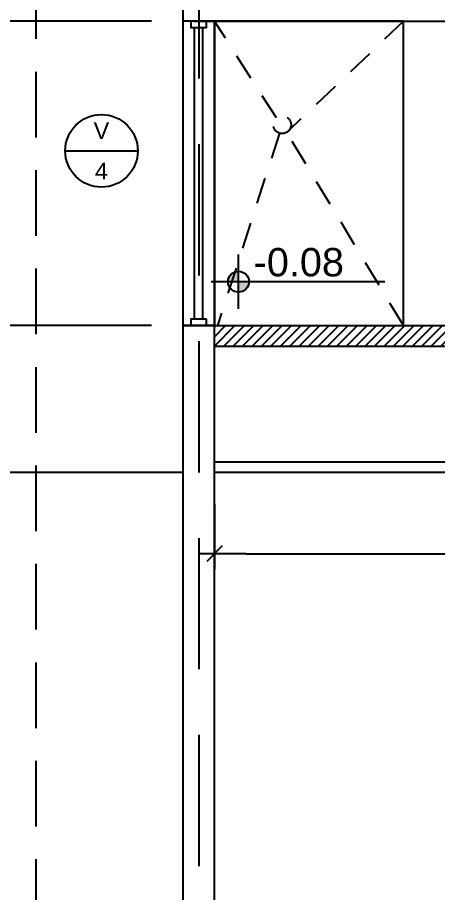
# Model space of a CAD drawing. Header units: millimetres. Extents: x 3 to 131, y 46 to 75.
# Drawn here: x 110.746 to 112.746, y 50.009 to 54.175 of the extents above; entities that cross this region are included whole.
import ezdxf
from ezdxf.enums import TextEntityAlignment as Align

# ---------------------------------------------------------------- set-up
doc = ezdxf.new("R2010")
doc.units = ezdxf.units.MM
doc.header["$LTSCALE"] = 0.5
for name, pattern in [('CENTER2', [28.575000000000003, 19.05, -3.175, 3.175, -3.175]), ('HIDDEN', [0.375, 0.25, -0.125]), ('HIDDEN2', [0.1875, 0.125, -0.0625])]:
    doc.linetypes.add(name, pattern=pattern)
for name, color, linetype in [('COTAS', 1, 'Continuous'), ('EJES', 251, 'CENTER2'), ('HATCH', 8, 'Continuous'), ('MUEBLE FIJO', 8, 'Continuous'), ('NIVELES', 1, 'Continuous'), ('pared', 5, 'Continuous'), ('Paredes', 5, 'Continuous'), ('Paredes Gypsum', 4, 'Continuous'), ('PUERTA', 2, 'Continuous'), ('SIMPUERTASYVENTANAS', 2, 'Continuous'), ('TECHO', 2, 'Continuous'), ('VENTANA', 2, 'Continuous')]:
    doc.layers.add(name, color=color, linetype=linetype)
doc.styles.add('A', font='arial.ttf')
doc.styles.add('arial', font='arial.ttf')
doc.styles.add('ROMANS', font='romans.shx')
doc.dimstyles.new('DIM 75', dxfattribs={"dimscale": 0, "dimtxt": 0.15, "dimasz": 0.15, "dimexe": 0.075, "dimexo": 0.15, "dimgap": 0.075, "dimtad": 1, "dimzin": 0, "dimdsep": 46, "dimtxsty": 'ROMANS', "dimblk": 'COTA', "dimcen": 0.075, "dimdle": 0.075, "dimclrd": 256, "dimclre": 256, "dimclrt": 256, "dimaunit": 1, "dimadec": 0, "dimazin": 0, "dimtfac": 0.7499999999999999, "dimtix": 1, "dimtmove": 2, "dimatfit": 3, "dimfxl": 0.075, "dimtvp": 1.5, "dimtolj": 1, "dimtzin": 0, "dimarcsym": 0})

# ---------------------------------------------------------------- blocks, each defined once
blk = doc.blocks.new('NIVEL')
h = blk.add_hatch(color=1)
h.paths.add_polyline_path([(-0.001041666666666607, -0.0005416666666664405, -0.4142135623730618), (0, 0.000500000000000167), (0, -0.0005416666666664405)])
h.paths.add_polyline_path([(0.001041666666665719, -0.0005416666666664405, -0.4142135623731285), (0, -0.001583333333333048), (0, -0.0005416666666664405)])
at = {"color": 1}
for p, q in [((0, -0.003249999999999975), (0, 0.00216666666666665)), ((0.01453690720003475, -0.0005416666666668846), (-0.002708333333333535, -0.0005416666666668846))]:
    blk.add_line(p, q, dxfattribs=at)
at = {"color": 3}
blk.add_circle((0, -0.0005416666666668846), 0.001041666666666625, dxfattribs=at)
at = {"color": 3, "style": 'ROMANS', "width": 1.5, "flags": 4}
blk.add_attdef('NIVEL', (0.001505272718349104, -1.14807486251145e-05), '', height=0.00133333333333328, dxfattribs=at)
blk = doc.blocks.new('TECHO')
at = {"layer": 'TECHO', "color": 8, "linetype": 'HIDDEN2', "ltscale": 5}
blk.add_lwpolyline([(4.160000556276295, 59.25045647108429), (4.160000556276295, 59.25045647108688), (0.4142377585105024, 59.25045647108688), (5.562761842270447e-07, 59.25045647108688), (5.562761842270447e-07, 49.16034348980315), (5.562761842270447e-07, 48.91036422692719), (4.724237758510618, 48.91036422692719), (5.124237758510624, 48.91036422692719), (5.124237758510624, 52.64534348980315)], dxfattribs=at)
blk = doc.blocks.new('COTA')
at = {"color": 4}
blk.add_line((-0.2471286341159029, -0.2490404226018796), (0.2471286341159029, 0.2490404226018796), dxfattribs=at)
at = {"color": 1}
blk.add_line((-1.000952211087856, -0.0009595773981203592), (0.4952094793196622, -0.0009595773981203592), dxfattribs=at)
blk = doc.blocks.new('*D76')
at = {"layer": 'COTAS', "lineweight": -2, "transparency": 16777216}
for p, q in [((111.6839212888, 51.85777421312035), (111.6839212888, 51.54661722537325)), ((114.3239212888, 51.85777421312034), (114.3239212888, 51.54661722537325)), ((111.8339212888, 51.62161722537325), (114.1739212888, 51.62161722537325))]:
    blk.add_line(p, q, dxfattribs=at)
at = {"layer": 'DEFPOINTS', "color": 0, "transparency": 16777216}
for p in [(111.6839212888, 52.00777421312035), (114.3239212888, 52.00777421312034), (114.3239212888, 51.62161722537325)]:
    blk.add_point(p, dxfattribs=at)
at = {"layer": 'COTAS', "lineweight": -2, "transparency": 16777216, "xscale": 0.15, "yscale": 0.15, "zscale": 0.15, "rotation": 180}
blk.add_blockref('COTA', (111.6839212888, 51.62161722537325), dxfattribs=at)
at = {"layer": 'COTAS', "lineweight": -2, "transparency": 16777216, "xscale": 0.15, "yscale": 0.15, "zscale": 0.15}
blk.add_blockref('COTA', (114.3239212888, 51.62161722537325), dxfattribs=at)
at = {"layer": 'COTAS', "transparency": 16777216, "insert": (113.0039212888, 51.77320317353151), "char_height": 0.15, "attachment_point": 5, "style": 'A'}
blk.add_mtext('\\A1;2.64', dxfattribs=at)
blk = doc.blocks.new('*D77')
at = {"layer": 'COTAS', "lineweight": -2, "transparency": 16777216}
for p, q in [((111.3839236193384, 52.0077742131204), (110.2821572614904, 52.0077742131204)), ((110.3571572614904, 49.65282895792203), (110.3571572614904, 51.8577742131204)), ((111.4589201235308, 49.50282895792203), (110.2821572614904, 49.50282895792203))]:
    blk.add_line(p, q, dxfattribs=at)
at = {"layer": 'DEFPOINTS', "color": 0, "transparency": 16777216}
for p in [(110.3571572614904, 52.0077742131204), (111.5339236193384, 52.0077742131204), (111.6089201235308, 49.50282895792203)]:
    blk.add_point(p, dxfattribs=at)
at = {"layer": 'COTAS', "lineweight": -2, "transparency": 16777216, "xscale": 0.15, "yscale": 0.15, "zscale": 0.15}
for p, rotation in [((110.3571572614904, 52.0077742131204), 90), ((110.3571572614904, 49.50282895792203), 270)]:
    blk.add_blockref('COTA', p, dxfattribs=dict(at, rotation=rotation))
at = {"layer": 'COTAS', "transparency": 16777216, "insert": (110.2055713133321, 50.75530158552117), "char_height": 0.15, "attachment_point": 5, "rotation": 90, "style": 'A'}
blk.add_mtext('\\A1;2.50', dxfattribs=at)
blk = doc.blocks.new('*D120')
at = {"layer": 'COTAS', "lineweight": -2, "transparency": 16777216}
for p, q in [((111.3839236193366, 52.70777461401743), (110.2821572614904, 52.70777461401743)), ((110.3571572614904, 52.15777421312037), (110.3571572614904, 52.55777461401743)), ((111.5339212888001, 52.00777421312037), (110.2821572614904, 52.00777421312037))]:
    blk.add_line(p, q, dxfattribs=at)
at = {"layer": 'DEFPOINTS', "color": 0, "transparency": 16777216}
for p in [(110.3571572614904, 52.70777461401743), (111.5339236193366, 52.70777461401743), (111.6839212888001, 52.00777421312037)]:
    blk.add_point(p, dxfattribs=at)
at = {"layer": 'COTAS', "lineweight": -2, "transparency": 16777216, "xscale": 0.15, "yscale": 0.15, "zscale": 0.15}
for p, rotation in [((110.3571572614904, 52.70777461401743), 90), ((110.3571572614904, 52.00777421312037), 270)]:
    blk.add_blockref('COTA', p, dxfattribs=dict(at, rotation=rotation))
at = {"layer": 'COTAS', "transparency": 16777216, "insert": (110.2055713133321, 52.35777441356885), "char_height": 0.15, "attachment_point": 5, "rotation": 90, "style": 'A'}
blk.add_mtext('\\A1;0.70', dxfattribs=at)
blk = doc.blocks.new('*D121')
at = {"layer": 'COTAS', "lineweight": -2, "transparency": 16777216}
for p, q in [((111.3839352720324, 54.15777591183191), (110.2821572614904, 54.15777591183191)), ((110.3571572614904, 52.85777461401743), (110.3571572614904, 54.00777591183191)), ((111.3839236193366, 52.70777461401743), (110.2821572614904, 52.70777461401743))]:
    blk.add_line(p, q, dxfattribs=at)
at = {"layer": 'DEFPOINTS', "color": 0, "transparency": 16777216}
for p in [(110.3571572614904, 54.15777591183191), (111.5339352720324, 54.15777591183191), (111.5339236193366, 52.70777461401743)]:
    blk.add_point(p, dxfattribs=at)
at = {"layer": 'COTAS', "lineweight": -2, "transparency": 16777216, "xscale": 0.15, "yscale": 0.15, "zscale": 0.15}
for p, rotation in [((110.3571572614904, 54.15777591183191), 90), ((110.3571572614904, 52.70777461401743), 270)]:
    blk.add_blockref('COTA', p, dxfattribs=dict(at, rotation=rotation))
at = {"layer": 'COTAS', "transparency": 16777216, "insert": (110.2055713133321, 53.43277526292463), "char_height": 0.15, "attachment_point": 5, "rotation": 90, "style": 'A'}
blk.add_mtext('\\A1;1.45', dxfattribs=at)
blk = doc.blocks.new('simbols')
at = {"layer": 'EJES', "linetype": 'HIDDEN2', "ltscale": 10}
blk.add_line((-0.05789989628902296, 63.3315876084679), (-0.05789989628902797, 48.67121650473689), dxfattribs=at)
blk = doc.blocks.new('A$C14F95152')
at = {"color": 2}
blk.add_line((-0.2699999999993452, 0), (0.2699999999993452, 0), dxfattribs=at)
blk.add_circle((0, 0), 0.27, dxfattribs=at)
at = {"color": 2, "style": 'ROMANS', "width": 1.3, "flags": 4}
blk.add_attdef('S', text='', height=0.12, dxfattribs=at).set_placement((0, 0.1499999999996362), align=Align.MIDDLE_CENTER)
at = {"color": 2, "style": 'ROMANS', "width": 1.3}
blk.add_attdef('SIMBOLO', text='', height=0.12, dxfattribs=at).set_placement((0, -0.1499999999996362), align=Align.MIDDLE_CENTER)

msp = doc.modelspace()

# ---------------------------------------------------------------- hatches: boundary and pattern name
at = {"layer": 'pared', "ltscale": 0.5}
h = msp.add_hatch(dxfattribs=at)
h.set_pattern_fill('ANSI31', color=8, scale=0.01, angle=360)
h.set_pattern_definition([(45, (111.6668200198198, 0.5524223601670712), (-0.02245064030267287, 0.02245064030267289), [])])
h.paths.add_polyline_path([(114.6239212887999, 54.15532033520034), (114.5239212888, 54.15532033520034), (114.5239212888, 53.57776961312042), (114.6239212887999, 53.57776961312042)])
h.paths.add_polyline_path([(114.6239212888, 52.70777421312045), (111.6839212888, 52.70777376466169), (111.6839212888, 52.60777421312034), (114.2239212888, 52.60777421312041), (114.2239212888, 52.00777421312034), (114.3239212888, 52.00777421312034), (114.3239212888, 52.60777421312042), (114.6239212888, 52.60777421312041)])

# ---------------------------------------------------------------- linework, layer by layer
at = {"layer": 'HATCH', "ltscale": 0.5}
for p, q in [((114.2239212888, 52.05777421312033), (111.6839212888, 52.05777421312034)), ((114.2239212888, 52.00777421312034), (111.6839212888, 52.00777421312034))]:
    msp.add_line(p, q, dxfattribs=at)
at = {"layer": 'HATCH', "color": 3, "ltscale": 0.5}
msp.add_lwpolyline([(111.6839212888, 52.70777376466169), (114.6239212888, 52.70777421312045), (114.6239212888, 52.60777421312041), (114.3239212888, 52.60777421312042), (114.3239212888, 52.00777421312034), (114.2239212888, 52.00777421312034), (114.2239212888, 52.60777421312041), (111.6839212888, 52.60777421312034)], close=True, dxfattribs=at)
at = {"layer": 'MUEBLE FIJO'}
msp.add_lwpolyline([(112.5839212888, 54.15777421312048), (111.6839212887964, 54.15777421312045), (111.6839212887964, 52.70777436848946), (112.5839212888, 52.70777405775103)], close=True, dxfattribs=at)
at = {"layer": 'Paredes'}
for p, q in [((111.5339212887999, 54.30286645728017), (111.5339212887999, 49.43282546211427)), ((111.6739329414941, 54.15777591183188), (111.5339352720324, 54.15777591183188)), ((111.583932941494, 54.15777421312045), (114.6239212887999, 54.15777421312045)), ((111.6839212888, 52.76782546211403), (111.683932941494, 54.15777591183185)), ((111.6839212888, 49.58282546211428), (111.6839212888, 53.01782546211415)), ((111.6839212887964, 52.70777418933955), (111.5339236193383, 52.70777418933955))]:
    msp.add_line(p, q, dxfattribs=at)
at = {"layer": 'Paredes Gypsum', "color": 3}
for p, q in [((111.6839212888, 52.70777421312021), (114.6239212888, 52.70777421312045)), ((114.2239212888, 52.60777421312041), (111.6839212888, 52.60777421312034))]:
    msp.add_line(p, q, dxfattribs=at)
at = {"layer": 'PUERTA', "color": 8, "linetype": 'HIDDEN'}
for points in [[(111.978738168496, 53.69637062339324), (111.683932941494, 54.15777591183188)], [(112.5839212888, 54.15777421312048), (112.0383616743284, 53.63679529723117)], [(111.9932713874926, 53.62401314919367), (111.6984054959846, 52.70777421312021)], [(112.5839212888, 52.70777421312028), (112.0280758763821, 53.62806851413357)]]:
    msp.add_lwpolyline(points, dxfattribs=at)
msp.add_circle((112.0062212757361, 53.66425243141719), 0.04227173333781672, dxfattribs=at)
at = {"layer": 'VENTANA', "color": 1}
for p, q in [((111.5889274716779, 52.73857791047667), (111.5889391243719, 54.12697072750748)), ((111.6289274716779, 52.73857791047667), (111.6289391243719, 54.12697072750748))]:
    msp.add_line(p, q, dxfattribs=at)
at = {"layer": 'VENTANA'}
msp.add_lwpolyline([(111.6839306109556, 54.1577737884426), (111.5339329414939, 54.15777463779831), (111.5339236193365, 52.7077746140174), (111.6839212887982, 52.70777376466169), (111.6839307753582, 54.15777591183185)], dxfattribs=at)
at = {"layer": 'VENTANA', "color": 1}
for points in [[(111.6463236617784, 54.15777421312045), (111.571539890671, 54.15777421312045), (111.571539890671, 54.12697072750748), (111.6463236617784, 54.12697072750748)], [(111.6463236617784, 52.73857814600083), (111.5715398906711, 52.73857814600083), (111.5715398906711, 52.70777466038785), (111.6463236617784, 52.70777466038785)]]:
    msp.add_lwpolyline(points, close=True, dxfattribs=at)

# ---------------------------------------------------------------- block references
at = {"layer": 'COTAS', "color": 3}
msp.add_blockref('TECHO', (110.8339207325235, -0.1775387648129154), dxfattribs=at)
at = {"layer": 'NIVELES'}
ref = msp.add_blockref('NIVEL', (111.7982901031874, 52.94277338907144), dxfattribs=dict(at, xscale=47.94361162974383, yscale=47.94361162974383, zscale=47.94361162974383))
ref.add_attrib('NIVEL', '-0.08', (111.8704583137953, 52.9422229605176), dxfattribs={"layer": '0', "color": 3, "height": 0.135, "style": 'arial', "flags": 4})
at = {"layer": 'Paredes'}
msp.add_blockref('simbols', (111.6668200198198, 0.5524223601670712), dxfattribs=at)
at = {"layer": 'SIMPUERTASYVENTANAS', "color": 8}
ref = msp.add_blockref('A$C14F95152', (111.1458094683681, 53.53988002289908), dxfattribs=dict(at, xscale=0.6400000000000001, yscale=0.6400000000000001, zscale=0.6400000000000001))
ref.add_attrib('S', 'V', dxfattribs={"layer": '0', "color": 2, "height": 0.08000000000000002, "style": 'arial', "flags": 4}).set_placement((111.1458094683681, 53.63588002289885), align=Align.MIDDLE_CENTER)
ref.add_attrib('SIMBOLO', '4', dxfattribs={"layer": '0', "color": 2, "height": 0.08000000000000002, "style": 'arial'}).set_placement((111.1458094683681, 53.44388002289932), align=Align.MIDDLE_CENTER)

# ---------------------------------------------------------------- dimensions: what is measured, and where the dimension line sits
at = {"layer": 'COTAS', "color": 3}
for base, p1, p2, picture, middle in [((110.3571572614904, 54.15777591183191), (111.5339236193365, 52.7077746140174), (111.5339352720324, 54.15777591183188), '*D121', (110.2055713133321, 53.43277526292463)), ((110.3571572614904, 52.70777461401743), (111.6839212888, 52.00777421312034), (111.5339236193365, 52.7077746140174), '*D120', (110.2055713133321, 52.35777441356885)), ((110.3571572614904, 52.0077742131204), (111.6089201235307, 49.50282895792201), (111.5339236193383, 52.00777421312037), '*D77', (110.2055713133321, 50.75530158552117))]:
    dim = msp.add_linear_dim(base=base, p1=p1, p2=p2, angle=90, dimstyle='DIM 75', override={"dimscale": 1, "dimtxsty": 'A'}, dxfattribs=at)
    dim.commit()
    dim.dimension.update_dxf_attribs({"geometry": picture, "text_midpoint": middle})
dim = msp.add_linear_dim(base=(114.3239212888, 51.62161722537325), p1=(111.6839212888, 52.00777421312035), p2=(114.3239212888, 52.00777421312034), dimstyle='DIM 75', override={"dimscale": 1, "dimtxsty": 'A'}, dxfattribs=at)
dim.commit()
dim.dimension.update_dxf_attribs({"geometry": '*D76', "text_midpoint": (113.0039212888, 51.77320317353151)})

doc.saveas('drawing.dxf')
